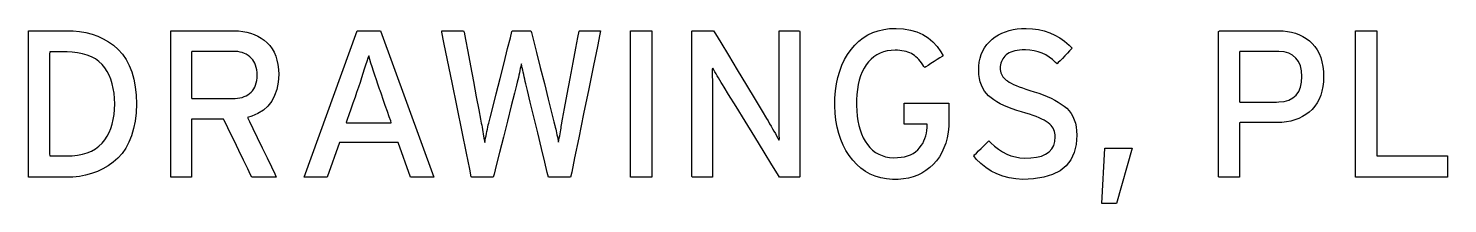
# Model space of a CAD drawing. Extents: x 1 to 47.7, y 0.2 to 35.
# Drawn here: x 12.206 to 14.744, y 28.053 to 28.367 of the extents above; entities that cross this region are included whole.
import ezdxf

# ---------------------------------------------------------------- set-up
doc = ezdxf.new("R2010")
doc.units = 0
doc.header["$MEASUREMENT"] = 0
doc.layers.add('7_0_____DWG', color=7, linetype='CONTINUOUS')

msp = doc.modelspace()

# ---------------------------------------------------------------- linework, layer by layer
at = {"layer": '7_0_____DWG'}
for points in [[(12.3992, 28.2312), (12.3986, 28.2154), (12.3969, 28.2007), (12.3943, 28.187), (12.3906, 28.1744), (12.386, 28.1628), (12.3804, 28.1523), (12.3737, 28.1428), (12.3661, 28.1344), (12.3577, 28.127), (12.3487, 28.1206), (12.3393, 28.115), (12.3295, 28.1103), (12.3192, 28.1065), (12.3085, 28.1036), (12.2973, 28.1015), (12.2857, 28.1003), (12.2753, 28.1), (12.2719, 28.1), (12.2642, 28.1), (12.2537, 28.1), (12.2416, 28.1), (12.2295, 28.1), (12.2186, 28.1), (12.2104, 28.1), (12.2063, 28.1), (12.2061, 28.1053), (12.2061, 28.1281), (12.2061, 28.1641), (12.2061, 28.2079), (12.2061, 28.2544), (12.2061, 28.2983), (12.2061, 28.3342), (12.2061, 28.3571), (12.2063, 28.3624), (12.2104, 28.3624), (12.2186, 28.3624), (12.2295, 28.3624), (12.2416, 28.3624), (12.2537, 28.3624), (12.2642, 28.3624), (12.2719, 28.3624), (12.2753, 28.3624), (12.2859, 28.3622), (12.2977, 28.3611), (12.3091, 28.3591), (12.3199, 28.3563), (12.3303, 28.3526), (12.3401, 28.348), (12.3495, 28.3425), (12.3584, 28.3362), (12.3668, 28.3288), (12.3742, 28.3204), (12.3807, 28.3108), (12.3862, 28.3002), (12.3908, 28.2886), (12.3944, 28.2758), (12.397, 28.262), (12.3986, 28.2471)], [(12.6538, 28.2839), (12.6528, 28.27), (12.6504, 28.2574), (12.6465, 28.2461), (12.6412, 28.2362), (12.6345, 28.2275), (12.6263, 28.2202), (12.6167, 28.2142), (12.6056, 28.2095), (12.598, 28.2067), (12.6013, 28.2001), (12.6073, 28.1875), (12.6153, 28.1711), (12.6241, 28.1528), (12.633, 28.1345), (12.6408, 28.1184), (12.6466, 28.1063), (12.6495, 28.1003), (12.6488, 28.1), (12.6451, 28.1), (12.6393, 28.1), (12.6322, 28.1), (12.6246, 28.1), (12.6173, 28.1), (12.6112, 28.1), (12.6071, 28.1), (12.6057, 28.1), (12.6035, 28.1045), (12.5983, 28.1153), (12.591, 28.1304), (12.5825, 28.1478), (12.5739, 28.1657), (12.5659, 28.1821), (12.5596, 28.195), (12.5559, 28.2026), (12.5549, 28.2038), (12.551, 28.2038), (12.5441, 28.2038), (12.5351, 28.2038), (12.5253, 28.2038), (12.5156, 28.2038), (12.5071, 28.2038), (12.5009, 28.2038), (12.498, 28.2038), (12.4979, 28.2012), (12.4979, 28.192), (12.4979, 28.1779), (12.4979, 28.1609), (12.4979, 28.1429), (12.4979, 28.1259), (12.4979, 28.1119), (12.4979, 28.1026), (12.4979, 28.1), (12.496, 28.1), (12.492, 28.1), (12.4865, 28.1), (12.4802, 28.1), (12.4737, 28.1), (12.4679, 28.1), (12.4634, 28.1), (12.4609, 28.1), (12.4606, 28.103), (12.4606, 28.1222), (12.4606, 28.1549), (12.4606, 28.1963), (12.4606, 28.2415), (12.4606, 28.2856), (12.4606, 28.3237), (12.4606, 28.3509), (12.4606, 28.3623), (12.4641, 28.3624), (12.4745, 28.3624), (12.49, 28.3624), (12.5084, 28.3624), (12.5277, 28.3624), (12.5457, 28.3624), (12.5605, 28.3624), (12.5698, 28.3624), (12.5742, 28.3624), (12.582, 28.362), (12.5895, 28.3611), (12.5966, 28.3597), (12.6035, 28.3578), (12.61, 28.3554), (12.6163, 28.3525), (12.6222, 28.3491), (12.6279, 28.3452), (12.6332, 28.3408), (12.6379, 28.3357), (12.6421, 28.33), (12.6456, 28.3238), (12.6484, 28.317), (12.6507, 28.3096), (12.6523, 28.3016), (12.6534, 28.2931)], [(13.1758, 28.1), (13.1744, 28.1), (13.1706, 28.1), (13.1651, 28.1), (13.1586, 28.1), (13.1518, 28.1), (13.1455, 28.1), (13.1403, 28.1), (13.137, 28.1), (13.136, 28.1003), (13.1339, 28.1088), (13.1296, 28.1268), (13.1237, 28.1513), (13.1169, 28.1794), (13.11, 28.2081), (13.1037, 28.2343), (13.0987, 28.2551), (13.0957, 28.2674), (13.0948, 28.2714), (13.0938, 28.2757), (13.0928, 28.2799), (13.0919, 28.284), (13.091, 28.288), (13.0902, 28.2919), (13.0894, 28.2957), (13.0887, 28.2994), (13.088, 28.303), (13.0873, 28.3021), (13.0865, 28.2985), (13.0857, 28.2947), (13.0849, 28.2909), (13.0841, 28.287), (13.0832, 28.2829), (13.0823, 28.2788), (13.0813, 28.2746), (13.0804, 28.2702), (13.0791, 28.2651), (13.0754, 28.2503), (13.0697, 28.2278), (13.0628, 28.2007), (13.0555, 28.1719), (13.0486, 28.1444), (13.0427, 28.1213), (13.0388, 28.1055), (13.0374, 28.1), (13.0358, 28.1), (13.032, 28.1), (13.0265, 28.1), (13.0201, 28.1), (13.0135, 28.1), (13.0073, 28.1), (13.0023, 28.1), (12.9991, 28.1), (12.9982, 28.1007), (12.9954, 28.1147), (12.9895, 28.1432), (12.9817, 28.1816), (12.9728, 28.2253), (12.9638, 28.2696), (12.9556, 28.3098), (12.9492, 28.3414), (12.9454, 28.3597), (12.9452, 28.3624), (12.9479, 28.3624), (12.9526, 28.3624), (12.9586, 28.3624), (12.9653, 28.3624), (12.9719, 28.3624), (12.9778, 28.3624), (12.9822, 28.3624), (12.9845, 28.3624), (12.9852, 28.3595), (12.9877, 28.3465), (12.9917, 28.3254), (12.9966, 28.2994), (13.0019, 28.2713), (13.0071, 28.244), (13.0116, 28.2205), (13.0148, 28.2038), (13.0161, 28.1966), (13.0168, 28.1932), (13.0175, 28.1894), (13.0182, 28.1855), (13.0189, 28.1816), (13.0196, 28.1777), (13.0202, 28.1738), (13.0208, 28.1698), (13.0215, 28.1657), (13.0221, 28.1625), (13.0229, 28.1665), (13.0237, 28.1705), (13.0245, 28.1744), (13.0253, 28.1783), (13.0261, 28.1822), (13.0269, 28.186), (13.0277, 28.1898), (13.0286, 28.1936), (13.0293, 28.1968), (13.0317, 28.2062), (13.0364, 28.2247), (13.0426, 28.2493), (13.0496, 28.277), (13.0567, 28.305), (13.0631, 28.3303), (13.0681, 28.3499), (13.0709, 28.361), (13.0716, 28.3624), (13.0739, 28.3624), (13.078, 28.3624), (13.0832, 28.3624), (13.0889, 28.3624), (13.0945, 28.3624), (13.0994, 28.3624), (13.1031, 28.3624), (13.1049, 28.3624), (13.1058, 28.359), (13.1093, 28.3451), (13.1148, 28.3232), (13.1215, 28.2964), (13.1288, 28.2676), (13.1357, 28.2398), (13.1417, 28.216), (13.1459, 28.1992), (13.1476, 28.1925), (13.1483, 28.1896), (13.1491, 28.1863), (13.1499, 28.183), (13.1506, 28.1797), (13.1513, 28.1762), (13.1521, 28.1726), (13.1528, 28.169), (13.1534, 28.1653), (13.1541, 28.1627), (13.1549, 28.1667), (13.1556, 28.1706), (13.1563, 28.1743), (13.1569, 28.1779), (13.1575, 28.1814), (13.1581, 28.1847), (13.1586, 28.1879), (13.159, 28.191), (13.1595, 28.1938), (13.1614, 28.2039), (13.165, 28.2232), (13.1698, 28.2485), (13.1751, 28.2769), (13.1805, 28.3053), (13.1853, 28.3309), (13.1889, 28.3505), (13.191, 28.3613), (13.1917, 28.3624), (13.1944, 28.3624), (13.1991, 28.3624), (13.205, 28.3624), (13.2115, 28.3624), (13.2179, 28.3624), (13.2234, 28.3624), (13.2275, 28.3624), (13.2294, 28.3624), (13.2282, 28.3564), (13.2237, 28.3342), (13.2167, 28.2999), (13.2081, 28.2581), (13.199, 28.2136), (13.1903, 28.1708), (13.1829, 28.1346), (13.1777, 28.1094)], [(13.5495, 28.1), (13.5458, 28.106), (13.5359, 28.122), (13.5218, 28.1451), (13.5051, 28.1722), (13.4877, 28.2004), (13.4716, 28.2266), (13.4584, 28.248), (13.4501, 28.2614), (13.4475, 28.2658), (13.445, 28.2699), (13.4426, 28.2739), (13.4403, 28.2778), (13.4381, 28.2815), (13.436, 28.2852), (13.4339, 28.2887), (13.4319, 28.2921), (13.43, 28.2954), (13.4292, 28.2933), (13.4292, 28.287), (13.4292, 28.2805), (13.4293, 28.2737), (13.4293, 28.2668), (13.4293, 28.2597), (13.4294, 28.2524), (13.4295, 28.2449), (13.4296, 28.2371), (13.4296, 28.2323), (13.4296, 28.2201), (13.4296, 28.2017), (13.4296, 28.1797), (13.4296, 28.1563), (13.4296, 28.1343), (13.4296, 28.1159), (13.4296, 28.1037), (13.4295, 28.1), (13.4278, 28.1), (13.424, 28.1), (13.4186, 28.1), (13.4125, 28.1), (13.4061, 28.1), (13.4004, 28.1), (13.3958, 28.1), (13.3931, 28.1), (13.3926, 28.1018), (13.3926, 28.1188), (13.3926, 28.1498), (13.3926, 28.1899), (13.3926, 28.2344), (13.3926, 28.2786), (13.3926, 28.3177), (13.3926, 28.3469), (13.3926, 28.3616), (13.3934, 28.3624), (13.3965, 28.3624), (13.4016, 28.3624), (13.4078, 28.3624), (13.4144, 28.3624), (13.4208, 28.3624), (13.4262, 28.3624), (13.43, 28.3624), (13.4314, 28.3624), (13.435, 28.3565), (13.4444, 28.341), (13.4579, 28.3185), (13.4738, 28.2921), (13.4904, 28.2647), (13.5058, 28.2392), (13.5183, 28.2184), (13.5262, 28.2053), (13.5289, 28.2008), (13.5317, 28.1959), (13.5345, 28.1912), (13.5371, 28.1867), (13.5395, 28.1823), (13.5419, 28.1781), (13.5442, 28.1741), (13.5463, 28.1702), (13.5483, 28.1666), (13.5491, 28.1687), (13.549, 28.1752), (13.549, 28.1819), (13.5489, 28.1887), (13.5489, 28.1958), (13.5488, 28.203), (13.5488, 28.2104), (13.5488, 28.218), (13.5488, 28.2258), (13.5488, 28.2306), (13.5488, 28.2428), (13.5488, 28.2611), (13.5488, 28.2831), (13.5488, 28.3063), (13.5488, 28.3283), (13.5488, 28.3466), (13.5488, 28.3587), (13.5488, 28.3624), (13.5505, 28.3624), (13.5544, 28.3624), (13.5598, 28.3624), (13.5659, 28.3624), (13.5722, 28.3624), (13.578, 28.3624), (13.5826, 28.3624), (13.5853, 28.3624), (13.5858, 28.3605), (13.5858, 28.3435), (13.5858, 28.3126), (13.5858, 28.2725), (13.5858, 28.228), (13.5858, 28.1838), (13.5858, 28.1447), (13.5858, 28.1154), (13.5858, 28.1008), (13.5851, 28.1), (13.5821, 28.1), (13.5774, 28.1), (13.5716, 28.1), (13.5654, 28.1), (13.5594, 28.1), (13.5544, 28.1), (13.5508, 28.1)], [(13.8524, 28.2027), (13.8519, 28.1914), (13.8508, 28.1808), (13.8491, 28.1707), (13.8466, 28.1613), (13.8435, 28.1525), (13.8397, 28.1442), (13.8352, 28.1366), (13.8301, 28.1296), (13.8242, 28.1231), (13.8179, 28.1173), (13.8112, 28.1121), (13.8041, 28.1076), (13.7965, 28.1039), (13.7884, 28.1009), (13.7799, 28.0985), (13.771, 28.0969), (13.7617, 28.096), (13.7514, 28.0959), (13.7406, 28.097), (13.7303, 28.0989), (13.7206, 28.1019), (13.7115, 28.1057), (13.7029, 28.1105), (13.6949, 28.1162), (13.6874, 28.1229), (13.6805, 28.1305), (13.674, 28.1389), (13.6682, 28.1478), (13.6631, 28.1574), (13.6588, 28.1676), (13.6552, 28.1784), (13.6524, 28.1899), (13.6503, 28.202), (13.6489, 28.2147), (13.6483, 28.228), (13.6485, 28.2416), (13.6495, 28.2546), (13.6513, 28.2671), (13.6538, 28.2788), (13.657, 28.29), (13.661, 28.3006), (13.6657, 28.3106), (13.6712, 28.3199), (13.6774, 28.3286), (13.684, 28.3366), (13.6912, 28.3436), (13.699, 28.3497), (13.7073, 28.3548), (13.7162, 28.359), (13.7257, 28.3623), (13.7357, 28.3647), (13.7462, 28.3661), (13.7577, 28.3666), (13.771, 28.3657), (13.7834, 28.3636), (13.7949, 28.3602), (13.8054, 28.3556), (13.815, 28.3497), (13.8236, 28.3426), (13.8313, 28.3343), (13.8381, 28.3247), (13.8419, 28.3175), (13.84, 28.3163), (13.8363, 28.3139), (13.8314, 28.3107), (13.8258, 28.3071), (13.8202, 28.3035), (13.8152, 28.3003), (13.8112, 28.2978), (13.809, 28.2964), (13.8076, 28.2981), (13.8054, 28.3015), (13.8031, 28.3048), (13.8008, 28.3078), (13.7984, 28.3106), (13.7959, 28.3132), (13.7933, 28.3156), (13.7907, 28.3178), (13.788, 28.3197), (13.7852, 28.3214), (13.7822, 28.3228), (13.779, 28.324), (13.7756, 28.325), (13.772, 28.3259), (13.7683, 28.3265), (13.7644, 28.327), (13.7603, 28.3273), (13.7561, 28.3274), (13.749, 28.3271), (13.742, 28.3261), (13.7354, 28.3245), (13.7292, 28.3222), (13.7234, 28.3193), (13.7181, 28.3158), (13.7131, 28.3116), (13.7085, 28.3068), (13.7044, 28.3014), (13.7006, 28.2952), (13.6973, 28.2886), (13.6945, 28.2815), (13.6921, 28.2739), (13.6902, 28.2658), (13.6887, 28.2571), (13.6877, 28.248), (13.6871, 28.2384), (13.687, 28.2284), (13.6874, 28.2187), (13.6882, 28.2095), (13.6895, 28.2008), (13.6912, 28.1925), (13.6934, 28.1848), (13.696, 28.1775), (13.6992, 28.1708), (13.7027, 28.1645), (13.7067, 28.1586), (13.7111, 28.1532), (13.7159, 28.1486), (13.7211, 28.1446), (13.7267, 28.1413), (13.7327, 28.1387), (13.7391, 28.1368), (13.746, 28.1355), (13.7532, 28.135), (13.7603, 28.1351), (13.7668, 28.1358), (13.7728, 28.1368), (13.7785, 28.1384), (13.7836, 28.1403), (13.7884, 28.1427), (13.7927, 28.1456), (13.7966, 28.1489), (13.8, 28.1526), (13.8029, 28.1566), (13.8054, 28.1607), (13.8076, 28.165), (13.8094, 28.1695), (13.8109, 28.1741), (13.8121, 28.179), (13.8129, 28.1839), (13.8134, 28.1891), (13.8136, 28.1941), (13.8136, 28.1942), (13.8136, 28.1943), (13.8136, 28.1944), (13.8136, 28.1946), (13.8136, 28.1948), (13.8136, 28.195), (13.8136, 28.1951), (13.8136, 28.1952), (13.8135, 28.1952), (13.8113, 28.1952), (13.8069, 28.1952), (13.8009, 28.1952), (13.794, 28.1952), (13.787, 28.1952), (13.7806, 28.1952), (13.7755, 28.1952), (13.7725, 28.1952), (13.772, 28.1955), (13.772, 28.1979), (13.772, 28.2022), (13.772, 28.2079), (13.772, 28.2142), (13.772, 28.2205), (13.772, 28.2261), (13.772, 28.2304), (13.772, 28.2327), (13.7732, 28.2329), (13.7792, 28.2329), (13.7891, 28.2329), (13.8016, 28.2329), (13.8151, 28.2329), (13.8284, 28.2329), (13.8399, 28.2329), (13.8484, 28.2329), (13.8523, 28.2329), (13.8524, 28.2322), (13.8524, 28.2296), (13.8524, 28.2256), (13.8524, 28.2208), (13.8524, 28.2157), (13.8524, 28.2108), (13.8524, 28.2067), (13.8524, 28.2038)], [(14.0811, 28.1753), (14.08, 28.1588), (14.0765, 28.1441), (14.0705, 28.1314), (14.062, 28.1207), (14.0511, 28.1118), (14.0377, 28.1049), (14.0218, 28.0999), (14.0035, 28.0969), (13.9844, 28.0959), (13.9719, 28.0969), (13.96, 28.0989), (13.9487, 28.1019), (13.938, 28.106), (13.928, 28.1111), (13.9185, 28.1172), (13.9096, 28.1244), (13.9013, 28.1326), (13.8966, 28.1383), (13.8983, 28.14), (13.9014, 28.1431), (13.9055, 28.1471), (13.91, 28.1517), (13.9146, 28.1562), (13.9187, 28.1603), (13.9219, 28.1635), (13.9236, 28.1652), (13.9275, 28.1615), (13.9341, 28.1554), (13.941, 28.15), (13.9482, 28.1454), (13.9556, 28.1416), (13.9633, 28.1386), (13.9712, 28.1364), (13.9794, 28.1349), (13.9879, 28.1343), (13.9987, 28.1345), (14.0089, 28.1357), (14.0178, 28.138), (14.0253, 28.1412), (14.0315, 28.1454), (14.0363, 28.1506), (14.0398, 28.1568), (14.0419, 28.1639), (14.0426, 28.1721), (14.0425, 28.1757), (14.042, 28.1789), (14.0412, 28.182), (14.0401, 28.1849), (14.0387, 28.1877), (14.037, 28.1904), (14.0349, 28.1929), (14.0325, 28.1953), (14.0298, 28.1976), (14.0265, 28.1998), (14.0227, 28.202), (14.0185, 28.2042), (14.0137, 28.2064), (14.0085, 28.2085), (14.0028, 28.2106), (13.9966, 28.2127), (13.9899, 28.2148), (13.9822, 28.217), (13.9735, 28.2196), (13.9654, 28.2224), (13.9578, 28.2253), (13.9508, 28.2284), (13.9442, 28.2316), (13.9382, 28.2349), (13.9327, 28.2384), (13.9277, 28.242), (13.9233, 28.2457), (13.9193, 28.2498), (13.9158, 28.2543), (13.9128, 28.2593), (13.9104, 28.2648), (13.9084, 28.2707), (13.907, 28.2771), (13.9061, 28.284), (13.9057, 28.2913), (13.9059, 28.299), (13.9067, 28.3063), (13.9082, 28.3133), (13.9102, 28.3199), (13.9129, 28.3261), (13.9162, 28.3319), (13.9201, 28.3374), (13.9247, 28.3424), (13.9298, 28.3471), (13.9352, 28.3512), (13.941, 28.3548), (13.947, 28.3579), (13.9534, 28.3605), (13.9602, 28.3627), (13.9672, 28.3644), (13.9746, 28.3656), (13.9823, 28.3663), (13.9906, 28.3666), (14.0018, 28.366), (14.0125, 28.3644), (14.0228, 28.362), (14.0326, 28.3587), (14.0419, 28.3545), (14.0509, 28.3494), (14.0593, 28.3434), (14.0673, 28.3365), (14.0727, 28.3309), (14.0712, 28.3294), (14.0682, 28.3263), (14.0643, 28.3222), (14.0598, 28.3176), (14.0553, 28.3129), (14.0511, 28.3086), (14.0479, 28.3052), (14.046, 28.3033), (14.0432, 28.3057), (14.0377, 28.3107), (14.0318, 28.3152), (14.0256, 28.3189), (14.019, 28.3221), (14.0121, 28.3246), (14.0048, 28.3264), (13.9972, 28.3276), (13.9892, 28.3281), (13.9832, 28.328), (13.9785, 28.3277), (13.9742, 28.3271), (13.9701, 28.3264), (13.9664, 28.3253), (13.963, 28.3241), (13.9598, 28.3227), (13.957, 28.321), (13.9545, 28.3191), (13.9523, 28.3169), (13.9504, 28.3146), (13.9487, 28.3122), (13.9473, 28.3097), (13.9461, 28.3071), (13.9452, 28.3043), (13.9446, 28.3015), (13.9442, 28.2985), (13.9441, 28.2954), (13.9441, 28.2939), (13.9442, 28.2924), (13.9444, 28.291), (13.9446, 28.2896), (13.9449, 28.2883), (13.9453, 28.287), (13.9457, 28.2858), (13.9462, 28.2846), (13.9467, 28.2835), (13.9474, 28.2822), (13.9481, 28.281), (13.949, 28.2798), (13.9499, 28.2786), (13.951, 28.2774), (13.9521, 28.2762), (13.9534, 28.2751), (13.9548, 28.2739), (13.9569, 28.2724), (13.9601, 28.2704), (13.9638, 28.2683), (13.968, 28.2662), (13.9728, 28.2641), (13.978, 28.2619), (13.9838, 28.2598), (13.9901, 28.2576), (13.9969, 28.2554), (14.0049, 28.253), (14.0131, 28.2503), (14.0208, 28.2475), (14.0281, 28.2445), (14.035, 28.2414), (14.0415, 28.2381), (14.0475, 28.2347), (14.0531, 28.2311), (14.0583, 28.2274), (14.063, 28.2234), (14.0672, 28.219), (14.0708, 28.2141), (14.0739, 28.2088), (14.0764, 28.203), (14.0784, 28.1968), (14.0798, 28.1901), (14.0807, 28.1829)], [(14.5225, 28.2803), (14.5221, 28.2711), (14.5211, 28.2624), (14.5195, 28.2543), (14.5172, 28.2467), (14.5143, 28.2396), (14.5108, 28.2331), (14.5066, 28.2271), (14.5019, 28.2216), (14.4965, 28.2167), (14.4908, 28.2123), (14.4847, 28.2085), (14.4781, 28.2053), (14.4712, 28.2026), (14.4638, 28.2006), (14.456, 28.1991), (14.4479, 28.1981), (14.4393, 28.1978), (14.4363, 28.1978), (14.43, 28.1978), (14.4207, 28.1978), (14.4096, 28.1978), (14.398, 28.1978), (14.3872, 28.1978), (14.3784, 28.1978), (14.373, 28.1978), (14.3718, 28.1973), (14.3718, 28.1914), (14.3718, 28.1799), (14.3718, 28.1648), (14.3718, 28.1479), (14.3718, 28.1312), (14.3718, 28.1164), (14.3718, 28.1054), (14.3718, 28.1002), (14.371, 28.1), (14.3677, 28.1), (14.3626, 28.1), (14.3564, 28.1), (14.3499, 28.1), (14.3438, 28.1), (14.3387, 28.1), (14.3354, 28.1), (14.3345, 28.1005), (14.3345, 28.1145), (14.3345, 28.1439), (14.3345, 28.1836), (14.3345, 28.2286), (14.3345, 28.2739), (14.3345, 28.3145), (14.3345, 28.3453), (14.3345, 28.3612), (14.3363, 28.3624), (14.345, 28.3624), (14.3591, 28.3624), (14.3764, 28.3624), (14.3949, 28.3624), (14.4127, 28.3624), (14.4276, 28.3624), (14.4376, 28.3624), (14.4418, 28.3624), (14.45, 28.362), (14.4578, 28.3612), (14.4652, 28.3597), (14.4723, 28.3577), (14.479, 28.3552), (14.4854, 28.3521), (14.4913, 28.3485), (14.4969, 28.3443), (14.5022, 28.3394), (14.5069, 28.334), (14.511, 28.328), (14.5144, 28.3215), (14.5173, 28.3143), (14.5195, 28.3067), (14.5211, 28.2984), (14.5221, 28.2896)], [(12.6153, 28.2828), (12.6151, 28.2877), (12.6145, 28.2922), (12.6137, 28.2965), (12.6125, 28.3005), (12.611, 28.3041), (12.6093, 28.3075), (12.6072, 28.3105), (12.6048, 28.3133), (12.602, 28.3158), (12.599, 28.3181), (12.5958, 28.3201), (12.5923, 28.3218), (12.5886, 28.3231), (12.5847, 28.3241), (12.5805, 28.3249), (12.5761, 28.3253), (12.572, 28.3254), (12.5683, 28.3254), (12.5601, 28.3254), (12.5488, 28.3254), (12.5359, 28.3254), (12.5229, 28.3254), (12.5113, 28.3254), (12.5026, 28.3254), (12.4982, 28.3254), (12.4979, 28.3237), (12.4979, 28.3163), (12.4979, 28.3047), (12.4979, 28.2906), (12.4979, 28.2756), (12.4979, 28.2615), (12.4979, 28.2499), (12.4979, 28.2425), (12.4982, 28.2408), (12.5026, 28.2408), (12.5113, 28.2408), (12.5229, 28.2408), (12.5359, 28.2408), (12.5488, 28.2408), (12.5601, 28.2408), (12.5683, 28.2408), (12.572, 28.2408), (12.576, 28.2409), (12.5803, 28.2413), (12.5845, 28.242), (12.5884, 28.243), (12.592, 28.2443), (12.5955, 28.2458), (12.5987, 28.2477), (12.6017, 28.2499), (12.6044, 28.2523), (12.6069, 28.255), (12.6091, 28.2581), (12.6109, 28.2614), (12.6124, 28.2651), (12.6136, 28.2691), (12.6145, 28.2733), (12.6151, 28.2779)], [(14.4837, 28.2803), (14.4829, 28.2905), (14.4808, 28.2995), (14.4774, 28.3071), (14.4728, 28.3134), (14.467, 28.3184), (14.46, 28.322), (14.4517, 28.3244), (14.4422, 28.3254), (14.4383, 28.3254), (14.4317, 28.3254), (14.4217, 28.3254), (14.4097, 28.3254), (14.3973, 28.3254), (14.3859, 28.3254), (14.3771, 28.3254), (14.3723, 28.3254), (14.3718, 28.324), (14.3718, 28.3164), (14.3718, 28.3038), (14.3718, 28.2883), (14.3718, 28.2718), (14.3718, 28.2563), (14.3718, 28.2438), (14.3718, 28.2361), (14.3723, 28.2347), (14.3771, 28.2347), (14.3859, 28.2347), (14.3973, 28.2347), (14.4097, 28.2347), (14.4217, 28.2347), (14.4317, 28.2347), (14.4383, 28.2347), (14.4422, 28.2348), (14.4519, 28.2359), (14.4604, 28.2383), (14.4675, 28.242), (14.4734, 28.247), (14.4779, 28.2534), (14.4811, 28.261), (14.4831, 28.27)], [(12.3604, 28.2312), (12.3602, 28.241), (12.3593, 28.2503), (12.358, 28.2591), (12.356, 28.2675), (12.3535, 28.2754), (12.3505, 28.2827), (12.3469, 28.2896), (12.3427, 28.2961), (12.3379, 28.302), (12.3323, 28.3072), (12.326, 28.3118), (12.3191, 28.3156), (12.3114, 28.3188), (12.303, 28.3212), (12.294, 28.3229), (12.2843, 28.324), (12.2753, 28.3243), (12.2738, 28.3243), (12.2703, 28.3243), (12.2656, 28.3243), (12.2601, 28.3243), (12.2547, 28.3243), (12.2498, 28.3243), (12.2461, 28.3243), (12.2442, 28.3243), (12.2441, 28.3205), (12.2441, 28.3043), (12.2441, 28.2788), (12.2441, 28.2477), (12.2441, 28.2147), (12.2441, 28.1836), (12.2441, 28.158), (12.2441, 28.1418), (12.2442, 28.1381), (12.2461, 28.1381), (12.2498, 28.1381), (12.2547, 28.1381), (12.2601, 28.1381), (12.2656, 28.1381), (12.2703, 28.1381), (12.2738, 28.1381), (12.2753, 28.1381), (12.2843, 28.1384), (12.294, 28.1395), (12.303, 28.1412), (12.3114, 28.1437), (12.3191, 28.1469), (12.326, 28.1509), (12.3323, 28.1555), (12.3379, 28.1609), (12.3427, 28.1669), (12.3469, 28.1733), (12.3505, 28.1801), (12.3535, 28.1875), (12.356, 28.1953), (12.358, 28.2035), (12.3593, 28.2123), (12.3602, 28.2215)], [(12.8341, 28.2578), (12.8312, 28.2664), (12.8284, 28.2747), (12.8258, 28.2827), (12.8233, 28.2902), (12.8209, 28.2975), (12.8187, 28.3043), (12.8166, 28.3109), (12.8147, 28.3171), (12.813, 28.3135), (12.8111, 28.3071), (12.8091, 28.3004), (12.8068, 28.2933), (12.8045, 28.2858), (12.8019, 28.2779), (12.7992, 28.2697), (12.7963, 28.261), (12.7948, 28.2565), (12.7931, 28.2515), (12.7902, 28.2432), (12.7866, 28.2329), (12.7828, 28.222), (12.7792, 28.2117), (12.7763, 28.2034), (12.7746, 28.1983), (12.7748, 28.1974), (12.7805, 28.1974), (12.791, 28.1974), (12.8045, 28.1974), (12.8192, 28.1974), (12.8333, 28.1974), (12.8452, 28.1974), (12.853, 28.1974), (12.8551, 28.1975), (12.854, 28.2009), (12.8514, 28.2081), (12.8481, 28.2178), (12.8443, 28.2287), (12.8405, 28.2395), (12.8373, 28.2488), (12.835, 28.2553)]]:
    msp.add_lwpolyline(points, close=True, dxfattribs=at)
for points in [[(12.8892, 28.1), (12.8673, 28.1623), (12.7622, 28.1623), (12.7404, 28.1), (12.6995, 28.1), (12.794, 28.3624), (12.8358, 28.3624), (12.9314, 28.1), (12.8892, 28.1)], [(13.2829, 28.1), (13.2829, 28.3624), (13.321, 28.3624), (13.321, 28.1), (13.2829, 28.1)], [(14.5793, 28.1), (14.5793, 28.3624), (14.6174, 28.3624), (14.6174, 28.1384), (14.7442, 28.1384), (14.7442, 28.1), (14.5793, 28.1)], [(14.1521, 28.0528), (14.1256, 28.0528), (14.131, 28.152), (14.1803, 28.152), (14.1521, 28.0528)]]:
    msp.add_lwpolyline(points, dxfattribs=at)

doc.saveas('drawing.dxf')
